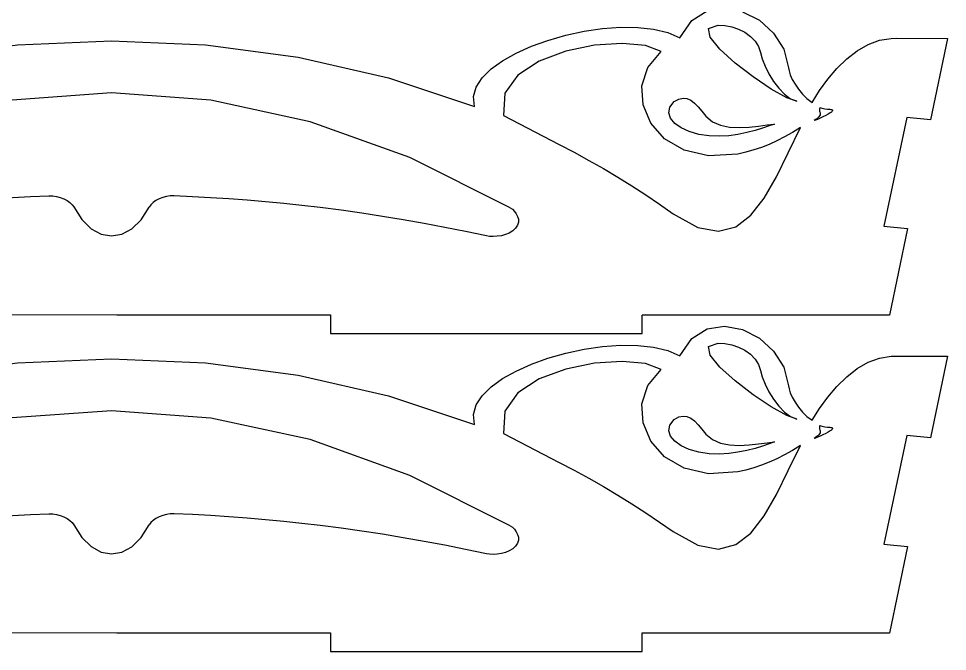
# Model space of a CAD drawing. Extents: x -181 to 87, y -262 to 189.
# Drawn here: x -62.1 to 87, y -262.3 to -160.7 of the extents above; entities that cross this region are included whole.
import ezdxf

# ---------------------------------------------------------------- set-up
doc = ezdxf.new("R2010")
doc.units = 0
doc.layers.add('CAMADA_1', color=7, linetype='CONTINUOUS')

msp = doc.modelspace()

# ---------------------------------------------------------------- linework, layer by layer
at = {"layer": 'CAMADA_1', "color": 250}
for points in [[(11.0746, -174.8535), (10.9143, -173.2724), (11.3507, -171.7305), (12.3188, -170.2445), (13.7534, -168.8312), (15.5894, -167.5074), (17.7615, -166.2898), (20.2046, -165.1951), (22.8536, -164.2401), (25.7207, -163.4222), (28.6657, -162.7875), (31.618, -162.3542), (34.5069, -162.1404), (37.2619, -162.1643), (39.8124, -162.444), (42.0877, -162.9977), (44.0172, -163.8435), (45.9431, -161.0478), (48.4238, -159.5126)], [(54.0855, -159.6451), (56.7842, -161.0233), (59.0735, -163.0831), (60.7122, -165.6799), (61.4593, -168.6689), (61.5475, -169.1412), (61.7553, -169.7646), (62.078, -170.4947), (62.5109, -171.287), (63.0495, -172.0972), (63.689, -172.8808), (64.4249, -173.5933), (65.2525, -174.1903), (66.4411, -172.2939), (67.7762, -170.4613), (69.2416, -168.7481), (70.821, -167.21), (72.4982, -165.9025), (74.2569, -164.8813), (76.081, -164.2021), (77.954, -163.9205), (78.7582, -163.9118)], [(50.1817, -161.8154), (51.2516, -161.8489), (52.3463, -162.0599), (53.4219, -162.4331), (54.4342, -162.9532), (55.3393, -163.605), (56.093, -164.3732), (56.6513, -165.2425), (56.9702, -166.1975), (57.2432, -167.2233), (57.6985, -168.3853), (58.3101, -169.608), (59.0519, -170.8161), (59.8981, -171.9341), (60.8228, -172.8868), (61.7999, -173.5987), (62.8035, -173.9944), (61.1774, -173.4422), (58.6896, -172.0531), (55.7779, -170.107), (52.88, -167.8837), (50.4337, -165.663), (48.8767, -163.7249), (48.6468, -162.349), (50.1817, -161.8154)], [(78.7582, -163.9118), (86.9641, -163.9166)], [(86.9641, -163.9166), (84.2258, -176.9881)], [(-105.3991, -174.7877), (-91.5795, -170.1981), (-77.1244, -166.9224), (-62.2459, -164.9605), (-47.1562, -164.3123), (-32.0672, -164.9776), (-17.191, -166.9563), (-2.7397, -170.2483), (11.0746, -174.8535)], [(42.9634, -192.0496), (46.9108, -194.2502), (50.2296, -194.8701), (53.0346, -194.1383), (55.4407, -192.2835), (57.5628, -189.5343), (59.5158, -186.1196), (61.4145, -182.2681), (63.374, -178.2086), (62.0987, -179.0106), (60.8456, -179.7275), (59.6068, -180.3636), (58.3745, -180.923), (57.1408, -181.4099), (55.8979, -181.8283), (54.6379, -182.1825), (53.3531, -182.4767), (48.6485, -182.7706), (44.6994, -181.8671), (41.5803, -180.0297), (39.3661, -177.5214), (38.1314, -174.6056), (37.9509, -171.5456), (38.8993, -168.6044), (41.0513, -166.0455), (38.5151, -165.0734), (34.7711, -164.7318), (30.3338, -165.0276), (25.7174, -165.9677), (21.4363, -167.5592), (18.0049, -169.809), (15.9375, -172.7242), (15.7486, -176.3116)], [(16.7865, -191.0999), (0.7169, -183.0459), (-15.2828, -177.2911), (-31.2361, -173.8351), (-47.1665, -172.6777), (-63.0975, -173.8185), (-79.0526, -177.2573), (-95.0554, -182.9937), (-111.1293, -191.0275)], [(43.0984, -174.0516), (43.852, -173.6526), (44.5357, -173.5048), (45.1683, -173.5815), (45.7687, -173.8562), (46.3557, -174.3021), (46.9481, -174.8926), (47.5646, -175.601), (48.2242, -176.4006), (49.2647, -177.2964), (50.553, -177.8562), (52.0129, -178.1428), (53.5684, -178.2186), (55.1435, -178.1463), (56.662, -177.9884), (58.0478, -177.8076), (59.2249, -177.6663), (58.3431, -177.9735), (57.2912, -178.3252), (56.0933, -178.6895), (54.7734, -179.0344), (53.3556, -179.3279), (51.8638, -179.5381), (50.322, -179.633), (48.7544, -179.5806), (47.0554, -179.3232), (45.5309, -178.8794), (44.2355, -178.2802), (43.2235, -177.5572), (42.5494, -176.7415), (42.2676, -175.8645), (42.4324, -174.9574), (43.0984, -174.0516)], [(66.4991, -175.0052), (66.6538, -175.0704), (66.8428, -175.1269), (67.0553, -175.1752), (67.2807, -175.2156), (67.7279, -175.274), (68.0993, -175.305), (68.2774, -175.3225), (68.4064, -175.3505), (68.4898, -175.3893), (68.5311, -175.439), (68.5337, -175.4995), (68.5009, -175.5712), (68.4364, -175.654), (68.3434, -175.7481), (68.1583, -175.8811), (67.8403, -176.0691), (67.4335, -176.2897), (66.9818, -176.5204), (66.5291, -176.7386), (66.1195, -176.9219), (65.7968, -177.0476), (65.6052, -177.0934)], [(66.4991, -175.0052), (66.458, -175.202), (66.4422, -175.4081), (66.4471, -175.5157), (66.4624, -175.6269), (66.4893, -175.7421), (66.5291, -175.8616), (66.5604, -176.0287), (66.5314, -176.1929), (66.4513, -176.3539), (66.3292, -176.5111), (66.1744, -176.6641), (65.996, -176.8124), (65.8032, -176.9557), (65.6052, -177.0934)], [(15.7486, -176.3116), (24.6536, -180.9544)], [(80.426, -176.6334), (76.7749, -194.0623)], [(84.2258, -176.9881), (80.426, -176.6334)], [(24.6536, -180.9544), (27.0479, -182.2029), (29.4146, -183.4926), (31.7526, -184.8226), (34.0603, -186.1921), (36.3366, -187.6004), (38.5801, -189.0466), (40.7894, -190.5299), (42.9634, -192.0496)], [(-107.3277, -195.5448), (-103.9953, -194.8436), (-100.663, -194.1819), (-97.3306, -193.5599), (-93.9983, -192.9776), (-90.666, -192.4348), (-87.3337, -191.9317), (-84.0015, -191.4682), (-80.6692, -191.0443), (-77.7368, -190.7041), (-74.8045, -190.3946), (-71.8721, -190.1157), (-68.9398, -189.8676), (-66.0074, -189.6502), (-63.0751, -189.4634), (-60.1429, -189.3073), (-57.2107, -189.1819)], [(-57.2107, -189.1819), (-56.6017, -189.2002), (-55.9864, -189.2946), (-55.3838, -189.4564), (-54.8132, -189.6771), (-54.2935, -189.9479), (-53.8439, -190.2604), (-53.4835, -190.6058), (-53.2312, -190.9757)], [(-37.1299, -189.1932), (-37.7389, -189.2109), (-38.3542, -189.3046), (-38.9569, -189.4657), (-39.5278, -189.6857), (-40.0478, -189.9559), (-40.4978, -190.2679), (-40.8586, -190.6129), (-41.1113, -190.9825)], [(12.98, -195.6129), (9.6484, -194.9079), (6.3167, -194.2425), (2.9851, -193.6167), (-0.3466, -193.0306), (-3.6782, -192.4841), (-7.0099, -191.9772), (-10.3417, -191.51), (-13.6735, -191.0824), (-16.6054, -190.7388), (-19.5374, -190.4259), (-22.4694, -190.1437), (-25.4015, -189.8922), (-28.3336, -189.6714), (-31.2657, -189.4813), (-34.1978, -189.3219), (-37.1299, -189.1932)], [(-53.2312, -190.9757), (-51.9395, -193.0092), (-50.4572, -194.4622), (-48.8476, -195.3345), (-47.1743, -195.6261), (-45.5006, -195.3368), (-43.89, -194.4666), (-42.4057, -193.0152), (-41.1113, -190.9825)], [(16.7865, -191.0999), (17.1501, -191.3513), (17.4877, -191.6752), (17.7759, -192.0584), (17.9916, -192.4875), (18.1114, -192.9493), (18.112, -193.4305), (17.9703, -193.9177), (17.6629, -194.3977), (17.2074, -194.8222), (16.6565, -195.1561), (16.0393, -195.4058), (15.3851, -195.5777), (14.7229, -195.6779), (14.0819, -195.713), (13.4912, -195.6892), (12.98, -195.6129)], [(76.7749, -194.0623), (80.5747, -194.4167)], [(80.5747, -194.4167), (77.6578, -208.3405)], [(-172.0201, -208.1992), (-131.9774, -208.2188), (-131.9806, -211.1724), (-81.9806, -211.1724), (-81.9867, -208.2329), (-46.2906, -208.2704), (-12.0168, -208.3023), (-12.0198, -211.2715), (37.98, -211.2715), (37.98, -208.4225), (37.98, -208.3148)], [(77.6579, -208.3405), (37.975, -208.3181)], [(11.0746, -225.862), (10.9143, -224.2809), (11.3507, -222.739), (12.3188, -221.253), (13.7534, -219.8397), (15.5894, -218.5159), (17.7615, -217.2983), (20.2046, -216.2036), (22.8536, -215.2486), (25.7207, -214.4307), (28.6657, -213.796), (31.618, -213.3627), (34.5069, -213.1489), (37.2619, -213.1728), (39.8124, -213.4525), (42.0877, -214.0062), (44.0172, -214.852), (45.9431, -212.0563), (48.4238, -210.5211), (51.2183, -210.1018), (54.0855, -210.6536), (56.7842, -212.0318), (59.0735, -214.0916), (60.7122, -216.6884), (61.4593, -219.6774), (61.5475, -220.1497), (61.7553, -220.7731), (62.078, -221.5032), (62.5109, -222.2955), (63.0495, -223.1057), (63.689, -223.8893), (64.4249, -224.6018), (65.2525, -225.1988), (66.4411, -223.3024), (67.7762, -221.4698), (69.2416, -219.7566), (70.821, -218.2185), (72.4982, -216.911), (74.2569, -215.8898), (76.081, -215.2106), (77.954, -214.929), (78.7582, -214.9203)], [(50.1817, -212.8239), (51.2516, -212.8574), (52.3463, -213.0684), (53.4219, -213.4416), (54.4342, -213.9617), (55.3393, -214.6135), (56.093, -215.3817), (56.6513, -216.251), (56.9702, -217.206), (57.2432, -218.2318), (57.6985, -219.3938), (58.3101, -220.6165), (59.0519, -221.8246), (59.8981, -222.9426), (60.8228, -223.8953), (61.7999, -224.6072), (62.8035, -225.0029), (61.1774, -224.4507), (58.6896, -223.0616), (55.7779, -221.1155), (52.88, -218.8922), (50.4337, -216.6715), (48.8767, -214.7334), (48.6468, -213.3575), (50.1817, -212.8239)], [(-105.3991, -225.7962), (-91.5795, -221.2066), (-77.1244, -217.9309), (-62.2459, -215.969), (-47.1562, -215.3208), (-32.0672, -215.9861), (-17.191, -217.9648), (-2.7397, -221.2568), (11.0746, -225.862)], [(42.9634, -243.0581), (46.9108, -245.2587), (50.2296, -245.8786), (53.0346, -245.1468), (55.4407, -243.292), (57.5628, -240.5428), (59.5158, -237.1281), (61.4145, -233.2766), (63.374, -229.2171), (62.0987, -230.0191), (60.8456, -230.736), (59.6068, -231.3721), (58.3745, -231.9315), (57.1408, -232.4184), (55.8979, -232.8368), (54.6379, -233.191), (53.3531, -233.4852), (48.6485, -233.7791), (44.6994, -232.8756), (41.5803, -231.0382), (39.3661, -228.5299), (38.1314, -225.6141), (37.9509, -222.5541), (38.8993, -219.6129), (41.0513, -217.054), (38.5151, -216.0819), (34.7711, -215.7403), (30.3338, -216.0361), (25.7174, -216.9762), (21.4363, -218.5677), (18.0049, -220.8175), (15.9375, -223.7327), (15.7486, -227.3201)], [(78.7582, -214.9203), (86.9641, -214.9251)], [(86.9641, -214.9251), (84.2258, -227.9966)], [(16.7865, -242.1084), (0.7169, -234.0544), (-15.2828, -228.2996), (-31.2361, -224.8436), (-47.1665, -223.6862), (-63.0975, -224.827), (-79.0526, -228.2658), (-95.0554, -234.0022), (-111.1293, -242.036)], [(43.0984, -225.0601), (43.852, -224.6611), (44.5357, -224.5133), (45.1683, -224.59), (45.7687, -224.8647), (46.3557, -225.3106), (46.9481, -225.9011), (47.5646, -226.6095), (48.2242, -227.4091), (49.2647, -228.3049), (50.553, -228.8647), (52.0129, -229.1513), (53.5684, -229.2271), (55.1435, -229.1548), (56.662, -228.9969), (58.0478, -228.8161), (59.2249, -228.6748), (58.3431, -228.982), (57.2912, -229.3337), (56.0933, -229.698), (54.7734, -230.0429), (53.3556, -230.3364), (51.8638, -230.5466), (50.322, -230.6415), (48.7544, -230.5891), (47.0554, -230.3317), (45.5309, -229.8879), (44.2355, -229.2887), (43.2235, -228.5657), (42.5494, -227.75), (42.2676, -226.873), (42.4324, -225.9659), (43.0984, -225.0601)], [(66.4991, -226.0137), (66.6538, -226.0789), (66.8428, -226.1354), (67.0553, -226.1837), (67.2807, -226.2241), (67.7279, -226.2825), (68.0993, -226.3135), (68.2774, -226.331), (68.4064, -226.359), (68.4898, -226.3978), (68.5311, -226.4475), (68.5337, -226.508), (68.5009, -226.5797), (68.4364, -226.6625), (68.3434, -226.7566), (68.1583, -226.8896), (67.8403, -227.0776), (67.4335, -227.2982), (66.9818, -227.5289), (66.5291, -227.7471), (66.1195, -227.9304), (65.7968, -228.0561), (65.6052, -228.1019)], [(66.4991, -226.0137), (66.458, -226.2105), (66.4422, -226.4166), (66.4471, -226.5242), (66.4624, -226.6354), (66.4893, -226.7506), (66.5291, -226.8701), (66.5604, -227.0372), (66.5314, -227.2014), (66.4513, -227.3624), (66.3292, -227.5196), (66.1744, -227.6726), (65.996, -227.8209), (65.8032, -227.9642), (65.6052, -228.1019)], [(15.7486, -227.3201), (24.6536, -231.9629)], [(80.426, -227.6419), (76.7749, -245.0708)], [(84.2258, -227.9966), (80.426, -227.6419)], [(24.6536, -231.9629), (27.0479, -233.2114), (29.4146, -234.5011), (31.7526, -235.8311), (34.0603, -237.2006), (36.3366, -238.6089), (38.5801, -240.0551), (40.7894, -241.5384), (42.9634, -243.0581)], [(-107.3277, -246.5533), (-103.9953, -245.8521), (-100.663, -245.1904), (-97.3306, -244.5684), (-93.9983, -243.9861), (-90.666, -243.4433), (-87.3337, -242.9402), (-84.0015, -242.4767), (-80.6692, -242.0528), (-77.7368, -241.7126), (-74.8045, -241.4031), (-71.8721, -241.1242), (-68.9398, -240.8761), (-66.0074, -240.6587), (-63.0751, -240.4719), (-60.1429, -240.3158), (-57.2107, -240.1904)], [(-57.2107, -240.1904), (-56.6017, -240.2087), (-55.9864, -240.3031), (-55.3838, -240.4649), (-54.8132, -240.6856), (-54.2935, -240.9564), (-53.8439, -241.2689), (-53.4835, -241.6143), (-53.2312, -241.9842)], [(-37.1299, -240.2017), (-37.7389, -240.2194), (-38.3542, -240.3131), (-38.9569, -240.4742), (-39.5278, -240.6942), (-40.0478, -240.9644), (-40.4978, -241.2764), (-40.8586, -241.6214), (-41.1113, -241.991)], [(12.98, -246.6214), (9.6484, -245.9164), (6.3167, -245.251), (2.9851, -244.6252), (-0.3466, -244.0391), (-3.6782, -243.4926), (-7.0099, -242.9857), (-10.3417, -242.5185), (-13.6735, -242.0909), (-16.6054, -241.7473), (-19.5374, -241.4344), (-22.4694, -241.1522), (-25.4015, -240.9007), (-28.3336, -240.6799), (-31.2657, -240.4898), (-34.1978, -240.3304), (-37.1299, -240.2017)], [(-53.2312, -241.9842), (-51.9395, -244.0177), (-50.4572, -245.4707), (-48.8476, -246.343), (-47.1743, -246.6346), (-45.5006, -246.3453), (-43.89, -245.4751), (-42.4057, -244.0237), (-41.1113, -241.991)], [(16.7865, -242.1084), (17.1501, -242.3598), (17.4877, -242.6837), (17.7759, -243.0669), (17.9916, -243.496), (18.1114, -243.9578), (18.112, -244.439), (17.9703, -244.9262), (17.6629, -245.4062), (17.2074, -245.8307), (16.6565, -246.1646), (16.0393, -246.4143), (15.3851, -246.5862), (14.7229, -246.6864), (14.0819, -246.7215), (13.4912, -246.6977), (12.98, -246.6214)], [(76.7749, -245.0708), (80.5747, -245.4252)], [(80.5747, -245.4252), (77.6578, -259.349)], [(-172.0201, -259.2077), (-131.9774, -259.2273), (-131.9806, -262.1809), (-81.9806, -262.1809), (-81.9867, -259.2414), (-46.2906, -259.2789), (-12.0168, -259.3108), (-12.0198, -262.28), (37.98, -262.28), (37.98, -259.431), (37.98, -259.3233)], [(77.6579, -259.349), (37.975, -259.3266)]]:
    msp.add_lwpolyline(points, dxfattribs=at)

doc.saveas('drawing.dxf')
